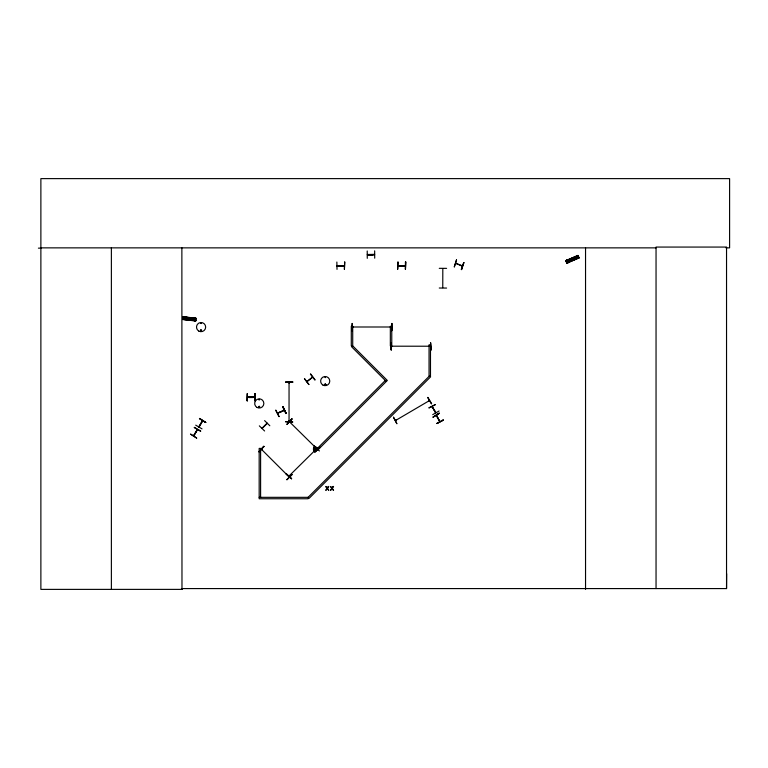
<?xml version="1.0" encoding="UTF-8"?>
<svg xmlns="http://www.w3.org/2000/svg" width="768" height="768" viewBox="0 0 768 768"><rect width="100%" height="100%" fill="white"/><g stroke="black" fill="none" stroke-linecap="round" stroke-linejoin="round"><path stroke-width="1.15" d="M726.01 247.862L729.6 247.862L729.6 178.618L40.877 178.618L40.877 589.382L181.978 589.382L181.882 588.576L726.538 588.576L726.643 573.725M306.883 381.677L312.48 377.03M198.768 426.941L199.037 426.326M262.128 449.587L261.648 449.059M289.344 476.765L288.95 476.362M289.517 421.843L317.501 449.414M182.573 319.546L182.87 316.733L196.051 318.202L195.754 321.005L182.582 319.488M183.926 319.507L184.195 317.078M184.819 319.603L185.088 317.174M186.163 319.757L186.432 317.318M187.344 319.891L187.613 317.453M188.688 320.035L188.957 317.606M194.419 320.669L194.688 318.23M194.755 321.11L195.11 317.866M194.861 321.13L195.216 317.885M195.715 319.776L195.264 319.382M289.018 420.902L289.046 421.622M289.037 420.883L289.296 421.622M201.437 323.376L200.698 323.184L201.485 323.29M258.902 399.629C260.064 398.323 259.258 401.155 258.922 399.427M258.557 406.867C260.899 404.65 258.864 409.574 258.797 406.397M325.843 384.691C324.787 381.946 324.086 386.899 325.91 384.518M396.106 420.163L395.51 420.518L396.144 420.182M315.034 450.211L315.226 449.126L314.035 449.366L315.034 450.211L316.262 449.76L316.099 447.926L314.256 448.09L314.035 449.366M315.485 447.638L314.419 449.923M289.114 476.285L289.69 475.699L288.931 476.102M197.491 429.667L193.622 435.677M198.806 426.874L202.445 420.586L202.397 421.325M435.706 412.81L432.086 406.57L435.638 412.79M435.408 412.243L436.003 412.762M462.259 266.17L455.827 263.299M461.222 269.482L463.872 262.637M442.762 287.683L442.81 268.733M201.514 330.778C201.13 328.819 200.141 331.699 201.398 330.835M315.226 449.126L314.813 447.696M289.344 383.117L289.334 382.339M289.325 421.526L289.296 420.883M374.525 254.362L367.315 254.496L368.179 254.851M398.054 265.574L405.293 265.805M392.054 346.541L391.286 346.55L391.978 346.531M430.541 346.541L429.744 346.253L430.56 346.253M194.381 427.344L200.726 431.05M195.706 425.165L202.032 428.88M193.613 435.763L197.251 429.475M197.472 429.6L193.843 435.955M199.104 426.95L202.666 420.71L198.989 427.066M196.666 438.077L190.502 434.074L196.675 438.048M289.603 475.843L288.989 476.054L316.906 448.493M267.226 423.446L262.128 428.486M201.341 323.549L200.717 323.29M200.582 330.029C200.208 333.005 203.174 328.982 200.515 330.192M325.488 377.558L324.998 376.934L325.382 377.597M325.555 384.874C325.795 382.771 323.779 385.622 325.584 384.739M374.534 254.669L367.421 254.957M344.208 265.92L337.142 265.536M343.411 265.949L344.333 265.776L337.834 265.814M398.938 266.016L398.054 265.824M391.738 326.995L352.522 326.995L353.261 326.986M353.165 327.274L352.598 327.283M391.306 346.195L430.464 346.224M253.997 397.037L254.736 397.037M315.398 448.762L316.099 447.926M312.557 377.386L306.931 381.6M263.827 446.285L258.941 451.766L263.808 446.266M258.922 451.757L264.058 446.515M291.917 418.877L287.03 424.368L291.898 418.858M286.954 424.291L292.109 419.069M289.939 422.362L289.795 421.67L289.958 422.342M286.128 473.904L291.638 478.771L286.147 473.885M288.902 476.333L289.123 476.986M289.642 475.795L289.248 476.198M286.8 479.626L291.955 474.403M286.992 479.818L292.176 474.624M314.832 452.17L320.266 447.216L314.813 452.15M319.421 450.979L314.237 445.795M264.595 420.605L269.818 425.76M261.965 428.246L267.101 423.11M264.595 430.982L259.334 425.866M385.296 380.467L317.098 448.675L318.106 449.683L387.322 380.467L352.714 345.869L352.714 326.294L351.293 326.294L351.293 345.869L352.714 345.869L351.706 346.877L386.314 381.475M289.334 382.474L289.046 383.059L289.046 382.32M429.408 400.992L428.803 401.261M304.493 378.643L308.928 384.49M310.656 373.958L315.072 379.824M393.552 417.226L396.912 423.763L393.466 417.274M428.736 401.002L429.379 400.627L395.626 420.451M431.645 403.699L427.91 397.382M433.094 417.043L439.43 413.328M433.142 417.11L439.277 413.069L433.142 417.13M436.464 415.277L439.795 421.747L436.464 415.21M436.867 423.475L443.395 420.106L436.858 423.456M436.906 423.552L443.242 419.837M435.35 404.544L428.842 407.942L435.398 404.63M432.374 407.136L432.47 406.493M439.066 410.986L432.71 414.653M282.778 406.906L286.157 413.434L282.826 406.877M279.101 412.675L282.95 410.957M284.371 410.438L277.526 413.136L284.227 410.131M279.082 416.602L275.712 410.074L279.034 416.621M565.862 260.813L578.026 255.533M578.102 255.706L565.93 260.966L578.141 255.802M566.035 261.206L578.227 255.984M566.122 261.408L578.266 256.09M566.208 261.571L566.506 262.253M567.072 261.552L566.515 261.888M566.602 262.474L578.746 257.155M566.659 262.618L578.813 257.328M578.87 257.453L566.726 262.771L578.957 257.645M566.842 263.04L579.014 257.789M579.062 257.894L566.918 263.213L565.776 260.621L577.978 255.408L579.082 257.942M315.456 448.858L316.483 448.483M289.699 421.661L290.198 422.102M248.064 397.363L247.402 397.037L254.746 397.373L247.517 397.45M404.726 265.45L404.534 265.978L405.36 265.843L404.736 265.824M247.555 396.96L254.64 397.008M290.006 422.371L289.603 421.978M341.808 265.949L343.008 265.91L341.798 265.757M402.864 265.949L404.074 265.91L400.541 265.891M337.872 266.016L337.066 265.824L337.872 265.834M344.294 265.939L336.989 265.824M367.219 250.992L367.267 258.336M368.918 254.726L373.133 254.64M368.928 254.957L373.133 254.861M374.707 258.182L374.659 250.838M339.552 265.891L338.352 265.958L339.475 265.786M400.618 265.891L399.418 265.958L400.618 265.786M337.066 265.824L344.294 265.747L343.44 265.853M337.066 265.949L344.294 265.824M249.024 397.546L253.238 397.498M398.035 262.032L397.67 269.376L397.93 262.032M337.018 269.366L336.864 262.032M352.522 326.995L353.261 327.245L352.464 327.293M390.998 326.995L391.584 326.957M391.008 327.254L391.67 327.254M352.061 330.797L352.042 323.453M430.992 350.045L430.541 342.71L430.954 350.045M285.504 381.936L292.838 381.926M285.504 382.243L292.838 382.195M285.504 421.747L292.848 422.006L285.504 421.642M439.267 268.33L446.602 268.358M439.267 288.029L446.602 288.058M38.4 248.15L40.877 248.141M40.877 247.862L656.045 247.862M404.477 265.853L405.36 265.853L398.131 265.91L398.938 265.93M247.402 393.494L247.027 400.829M255.149 393.494L255.11 400.829M247.498 397.315L254.746 397.286M259.171 497.328L308.102 497.328L309.11 498.336L430.618 376.829L429.61 375.821L308.102 497.328L308.102 498.749L259.171 498.749L259.171 448.397L260.602 448.397L260.602 497.328M196.032 318.384L182.851 316.906L196.013 318.509M182.832 317.107L196.003 318.566M182.813 317.27L195.955 319.046M182.669 318.71L195.84 320.208M182.64 318.912L195.821 320.342M182.621 319.066L195.802 320.534M182.611 319.229L195.792 320.63M182.592 319.334L195.773 320.813M313.978 448.694L315.053 448.886M315.466 448.963L316.541 449.155M455.722 263.347L462.518 265.872M374.63 254.381L373.814 254.736M199.421 418.723L205.757 422.438M194.227 427.613L200.582 431.28M314.256 448.09L315.101 448.79M315.418 449.059L316.262 449.76M317.434 449.395L316.944 448.867L317.251 449.578M286.339 473.693L291.6 478.81M261.955 449.77L261.418 449.29L289.162 476.986M258.96 407.174C258.989 404.976 260.4 408.413 258.826 406.867M310.416 374.141L314.851 379.987M304.445 378.672L308.842 384.547M436.867 416.477L436.301 415.507M427.67 397.517L431.386 403.853M437.05 416.726L439.181 420.365M283.114 406.752L286.118 413.443M282.874 406.858L285.878 413.558M576.787 256.061L577.766 258.307M575.962 256.416L576.941 258.662M574.733 256.954L575.702 259.2M573.629 257.424L574.608 259.67M572.4 257.962L573.37 260.208M567.101 260.256L568.07 262.502M566.592 260.035L567.888 263.03L566.496 260.074M315.331 449.117L315.706 450.154M435.955 412.608L432.086 406.57M430.589 342.71L430.637 350.045M405.418 261.984L405.466 269.318M392.093 323.453L391.766 330.787L391.766 323.453M391.181 350.054L391.219 342.71L391.286 350.054L390.883 344.813M352.32 323.453L352.368 330.797M726.538 588.576L726.538 247.066L656.045 247.066L656.045 588.576M585.542 247.862L585.542 589.382M289.046 382.397L289.046 421.546M254.842 393.494L254.842 400.829M181.872 247.862L181.978 589.382M111.379 247.862L111.379 589.382M187.642 318.547C188.074 320.678 189.418 317.299 187.642 318.547M572.995 258.614C573.418 260.755 574.771 257.347 572.995 258.614M456.528 259.862L454.31 266.87L456.528 259.862M463.776 262.598L461.558 269.606L463.776 262.598M199.574 418.454L205.728 422.477L199.574 418.454M328.243 486.499L327.302 488.026L325.786 486.499L326.976 488.438L325.747 490.378L327.264 488.822L328.8 490.378L327.581 488.41L328.8 486.499L328.243 486.499M333.005 486.499L332.064 488.026L330.547 486.499L331.738 488.438L330.509 490.378L332.026 488.822L333.562 490.378L332.352 488.41L333.562 486.499L333.005 486.499M313.69 447.235C311.597 456.691 323.309 445.862 313.69 447.235M344.717 261.984L344.4 269.318L344.717 261.984M405.782 261.984L405.418 269.318L405.744 261.984M391.766 326.294L390.336 326.294L390.336 345.869L391.766 345.869L391.766 326.294M430.483 344.813L429.053 344.813L429.053 375.821L430.483 375.821L430.483 344.813M247.344 400.829L247.344 393.494L247.296 400.829M198.787 331.066A4.589 4.589 0 0 0 205.67 327.101A4.589 4.589 0 0 0 198.787 323.126A4.589 4.589 0 0 0 198.787 331.066M322.915 385.056A4.579 4.579 0 0 0 329.779 381.091A4.579 4.579 0 0 0 322.915 377.126A4.579 4.579 0 0 0 322.915 385.056M256.973 407.414A4.589 4.589 0 0 0 263.856 403.44A4.589 4.589 0 0 0 256.973 399.466A4.589 4.589 0 0 0 256.973 407.414"/></g></svg>
